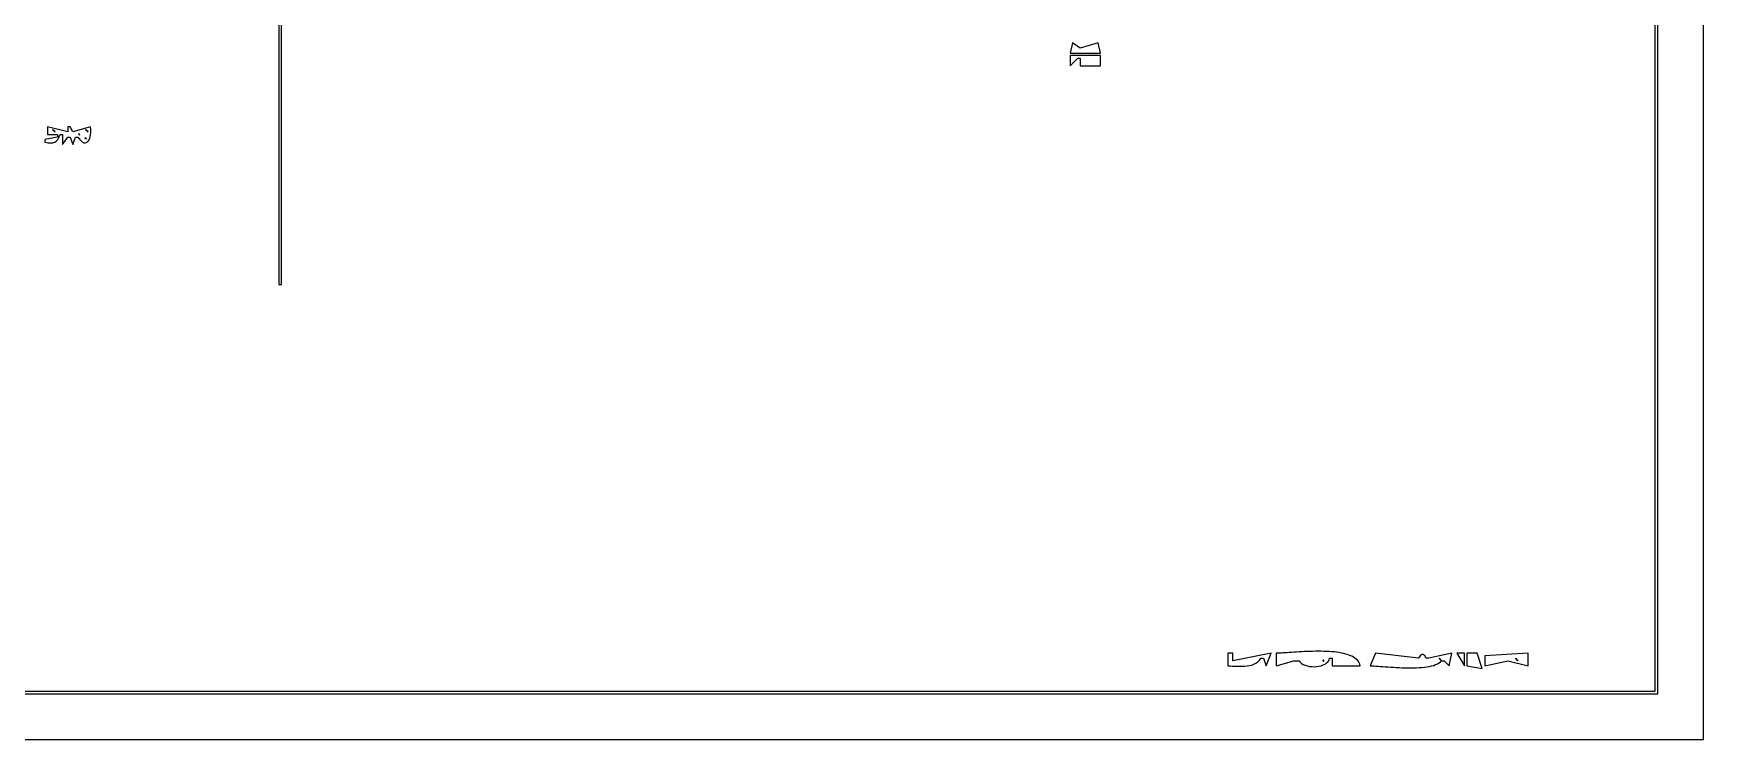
# Model space of a CAD drawing. Extents: x 0 to 1224, y 0 to 792.
# Drawn here: x 568 to 1224, y 0 to 278 of the extents above; entities that cross this region are included whole.
import ezdxf

# ---------------------------------------------------------------- set-up
doc = ezdxf.new("R2010")
doc.units = 0
doc.layers.add('C7', color=7, linetype='CONTINUOUS')

msp = doc.modelspace()

# ---------------------------------------------------------------- linework, layer by layer
at = {"layer": 'C7'}
for points in [[(0, 792), (0, 0), (1224, 0), (1224, 792), (0, 792)], [(36, 775), (36, 18), (1206, 18), (1206, 775), (36, 775)], [(37, 774), (37, 19), (1205, 19), (1205, 774), (37, 774)], [(555, 290), (664, 290), (664, 179), (665, 179), (665, 291), (556, 291)], [(976, 274), (975, 270), (987, 270), (986, 274), (979, 272), (976, 274)], [(975, 269), (975, 265), (978, 268), (979, 268), (979, 265), (987, 265), (987, 269), (975, 269)], [(573, 241), (573, 238), (577, 238), (577, 237), (572, 236), (572, 235), (573.196, 234.7635), (574.2248, 234.6568), (575.1063, 234.7024), (575.8603, 234.9227), (576.5068, 235.3402), (577.0657, 235.9772), (577.5568, 236.8564), (578, 238), (579, 238), (579, 234), (581, 237), (582, 237), (583, 234), (584, 237), (585, 237), (585.6428, 236.1129), (586.2512, 235.4568), (586.8229, 235.0146), (587.3561, 234.7693), (587.8485, 234.7039), (588.2983, 234.8015), (588.7034, 235.045), (589.0617, 235.4175), (589.3712, 235.9019), (589.6298, 236.4813), (589.8356, 237.1386), (589.9864, 237.8569), (590.0803, 238.6192), (590.1152, 239.4085), (590.0891, 240.2077), (590, 241), (583, 239), (582, 241), (581, 241), (581, 239), (573, 241)], [(575, 240), (576, 239), (575, 240)], [(585.333313, 238.333328), (585.666687, 237.666672), (585.333313, 238.333328)], [(587.666687, 236.666672), (588.333313, 236.333328), (587.666687, 236.666672)], [(588, 240), (589, 239), (588, 240)], [(1037, 34), (1037, 29), (1037.9276, 28.9856), (1038.878, 28.9505), (1039.8438, 28.9064), (1040.8178, 28.8653), (1041.7927, 28.839), (1042.7614, 28.8394), (1043.7165, 28.8783), (1044.6507, 28.9676), (1045.557, 29.1191), (1046.428, 29.3448), (1047.2564, 29.6564), (1048.0351, 30.0659), (1048.7567, 30.585), (1049.4141, 31.2258), (1050, 32), (1051, 32), (1052, 29), (1054, 34), (1039, 31), (1039, 34), (1037, 34)], [(1056, 34), (1056, 29), (1063, 31), (1064, 31), (1065, 31), (1065.4114, 30.448), (1065.9547, 29.9697), (1066.6109, 29.5658), (1067.361, 29.2366), (1068.1858, 28.9828), (1069.0665, 28.8048), (1069.9841, 28.7032), (1070.9194, 28.6784), (1071.8534, 28.731), (1072.7673, 28.8615), (1073.6418, 29.0705), (1074.4581, 29.3583), (1075.1971, 29.7257), (1075.8398, 30.173), (1076.3672, 30.7008), (1076.7603, 31.3096), (1077, 32), (1078, 32), (1078, 29), (1089, 29), (1088.8463, 29.6201), (1088.611, 30.1963), (1088.2978, 30.7298), (1087.9104, 31.2223), (1087.4526, 31.6751), (1086.9281, 32.0898), (1086.3405, 32.4678), (1085.6937, 32.8106), (1084.9913, 33.1196), (1084.2371, 33.3964), (1083.4348, 33.6424), (1082.5882, 33.8591), (1081.7009, 34.0479), (1080.7766, 34.2103), (1079.8193, 34.3478), (1078.8324, 34.4619), (1077.8198, 34.5541), (1076.7852, 34.6257), (1075.7324, 34.6784), (1074.6649, 34.7135), (1073.5867, 34.7325), (1072.5013, 34.737), (1071.4126, 34.7283), (1070.3243, 34.7079), (1069.24, 34.6774), (1068.1635, 34.6382), (1067.0986, 34.5918), (1066.0489, 34.5396), (1065.0182, 34.4831), (1064.0103, 34.4238), (1063.0288, 34.3631), (1062.0774, 34.3026), (1061.16, 34.2437), (1060.2801, 34.1879), (1059.4417, 34.1366), (1058.6482, 34.0913), (1057.9037, 34.0536), (1057.2116, 34.0248), (1056.5758, 34.0064), (1056, 34)], [(1095, 34), (1093, 29), (1093.6566, 28.9912), (1094.3843, 28.9665), (1095.1773, 28.9281), (1096.0302, 28.8783), (1096.9374, 28.8193), (1097.8933, 28.7535), (1098.8924, 28.683), (1099.929, 28.6101), (1100.9977, 28.5372), (1102.0929, 28.4664), (1103.2091, 28.4001), (1104.3406, 28.3405), (1105.4819, 28.2898), (1106.6275, 28.2505), (1107.7718, 28.2246), (1108.9092, 28.2145), (1110.0342, 28.2225), (1111.1412, 28.2507), (1112.2247, 28.3016), (1113.2791, 28.3773), (1114.2988, 28.4801), (1115.2784, 28.6123), (1116.2121, 28.7762), (1117.0945, 28.974), (1117.9201, 29.2079), (1118.6832, 29.4804), (1119.3783, 29.7935), (1119.9998, 30.1496), (1120.5422, 30.551), (1121, 31), (1122, 31), (1124, 29), (1125, 34), (1116, 32), (1115, 32), (1114.3634, 32.9628), (1113.7816, 33.4442), (1113.2181, 33.4442), (1112.6364, 32.9628), (1112, 32), (1095, 34)], [(1127, 34), (1130, 29), (1130, 34), (1127, 34)], [(1131, 34), (1131, 29), (1137, 28), (1135, 34), (1131, 34)], [(1138, 33), (1138, 29), (1147, 31), (1155, 29), (1155, 34), (1138, 33)], [(1074.333374, 31.333334), (1074.666626, 30.666666), (1074.333374, 31.333334)], [(1120, 32), (1121, 31), (1120, 32)], [(1150, 32), (1151, 31), (1150, 32)]]:
    msp.add_lwpolyline(points, dxfattribs=at)

doc.saveas('drawing.dxf')
